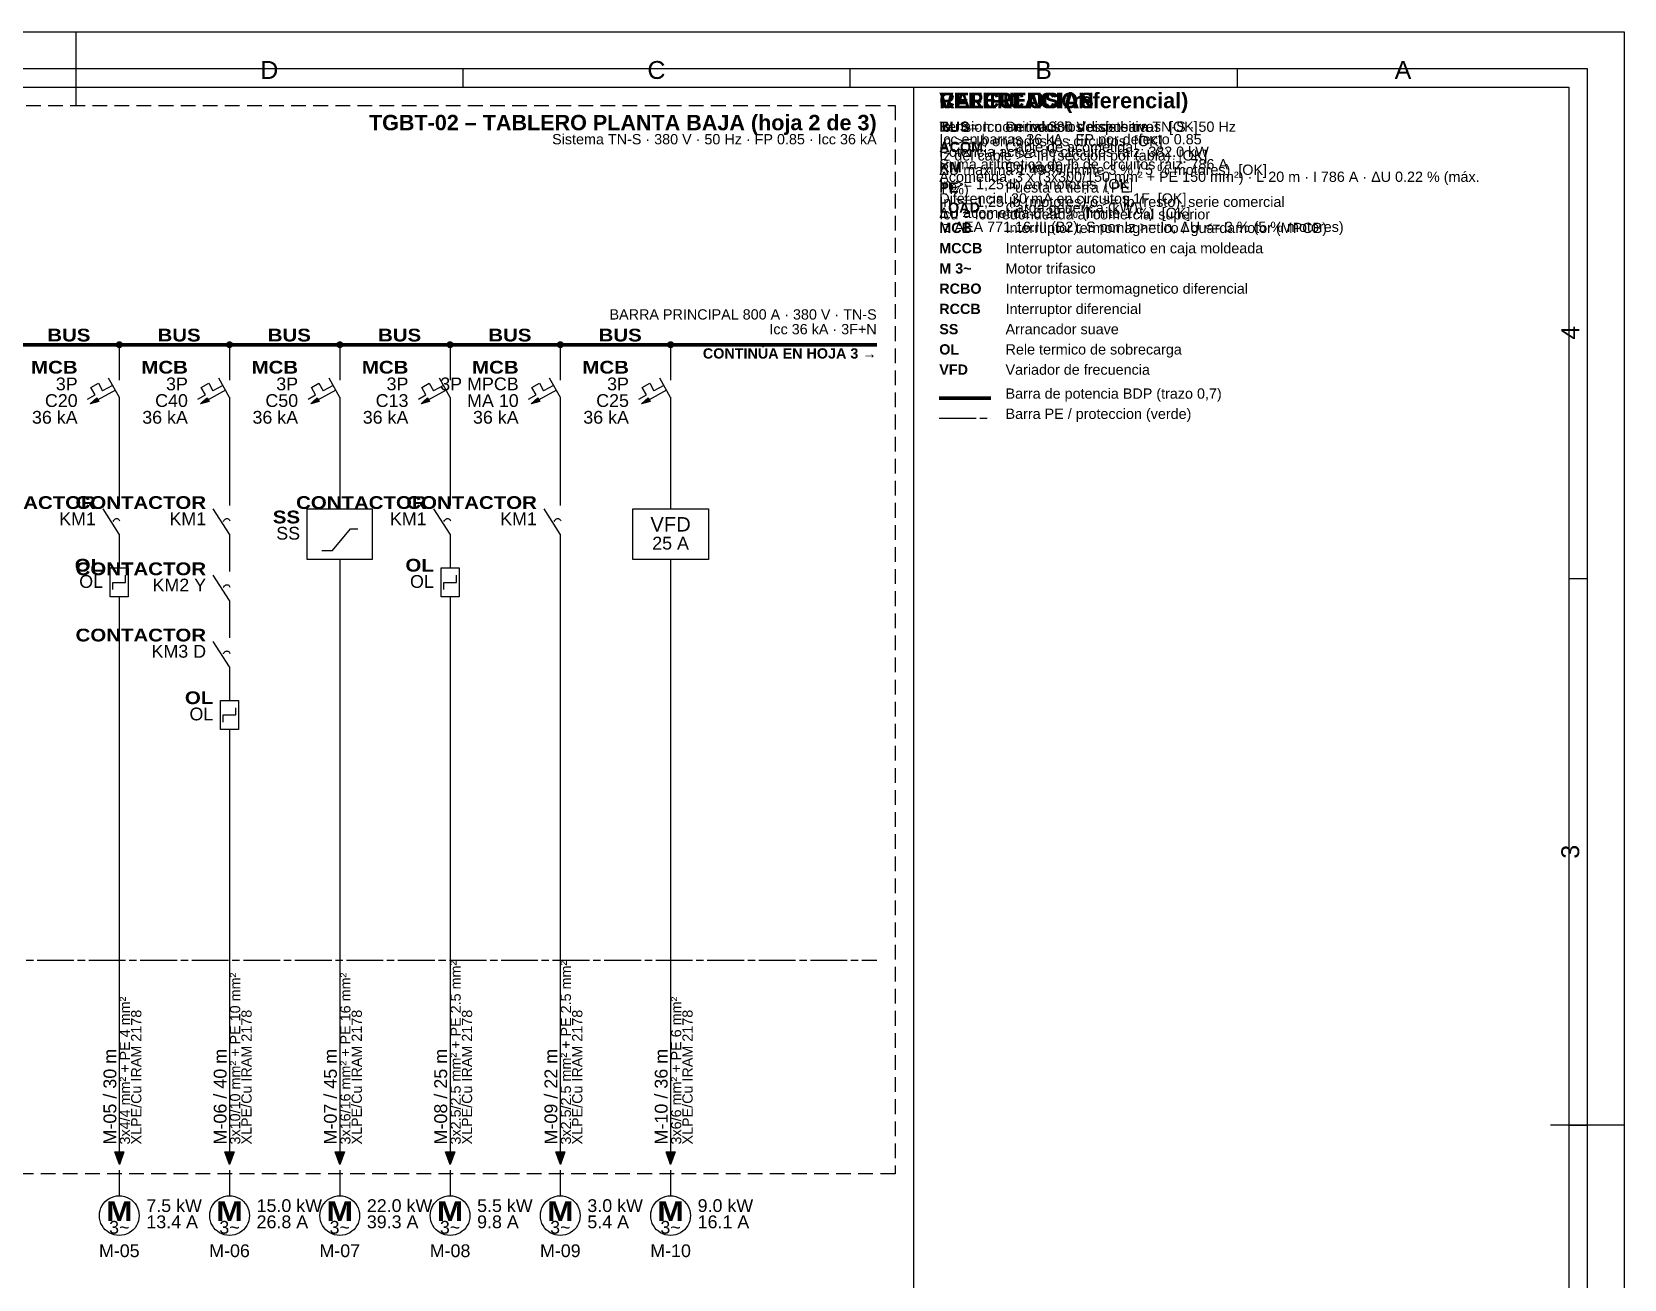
# Model space of a CAD drawing. Header units: millimetres. Extents: x 0 to 869, y 0 to 594.
# Drawn here: x 408.6 to 841, y 255.1 to 594 of the extents above; entities that cross this region are included whole.
import ezdxf
from ezdxf.enums import TextEntityAlignment as Align

# ---------------------------------------------------------------- set-up
doc = ezdxf.new("R2010")
doc.units = ezdxf.units.MM
doc.linetypes.add('SVG_DASH_1', pattern=[13.999999, 9.999999, -1, 2, -1])
doc.linetypes.add('SVG_DASH_2', pattern=[5.999999, 4, -2])
for name, color, linetype in [('291-A-LAMINA', 8, 'Continuous'), ('291-E-DIAGRAMA', 5, 'Continuous'), ('291-E-TEXTOS', 7, 'Continuous'), ('291-G-ROTULO', 7, 'Continuous')]:
    doc.layers.add(name, color=color, linetype=linetype)
doc.styles.add('ARIAL', font='arial.ttf')
doc.styles.add('ARIAL_BLACK', font='ariblk.ttf')
doc.styles.add('ARIAL_BOLD', font='arialbd.ttf')

# ---------------------------------------------------------------- blocks, each defined once
blk = doc.blocks.new('LV_BUSBAR_NODE')
at = {"layer": '291-E-DIAGRAMA', "true_color": 0x0000ff}
blk.add_hatch(color=256, dxfattribs=at).paths.add_polyline_path([(0.78, -0.78), (0.78, -0.89), (0.76, -0.99), (0.72, -1.09), (0.68, -1.18), (0.62, -1.26), (0.55, -1.34), (0.48, -1.4), (0.39, -1.46), (0.3, -1.51), (0.21, -1.54), (0.11, -1.56), (0, -1.57), (-0.11, -1.56), (-0.21, -1.54), (-0.3, -1.51), (-0.39, -1.46), (-0.48, -1.4), (-0.55, -1.34), (-0.62, -1.26), (-0.68, -1.18), (-0.72, -1.09), (-0.76, -0.99), (-0.78, -0.89), (-0.78, -0.78), (-0.78, -0.68), (-0.76, -0.58), (-0.72, -0.48), (-0.68, -0.39), (-0.62, -0.31), (-0.55, -0.23), (-0.48, -0.16), (-0.39, -0.11), (-0.3, -0.06), (-0.21, -0.03), (-0.11, -0.01), (0, 0), (0.11, -0.01), (0.21, -0.03), (0.3, -0.06), (0.39, -0.11), (0.48, -0.16), (0.55, -0.23), (0.62, -0.31), (0.68, -0.39), (0.72, -0.48), (0.76, -0.58), (0.78, -0.68), (0.78, -0.78)])
at = {"layer": '291-E-DIAGRAMA', "lineweight": 50, "true_color": 0x0000ff}
blk.add_line((-5.88, -0.78), (5.88, -0.78), dxfattribs=at)
at = {"layer": '291-E-DIAGRAMA', "lineweight": 25, "true_color": 0x0000ff}
blk.add_line((0, -0.78), (0, -5), dxfattribs=at)
blk.add_lwpolyline([(0.78, -0.78), (0.78, -0.89), (0.76, -0.99), (0.72, -1.09), (0.68, -1.18), (0.62, -1.26), (0.55, -1.34), (0.48, -1.4), (0.39, -1.46), (0.3, -1.51), (0.21, -1.54), (0.11, -1.56), (0, -1.57), (-0.11, -1.56), (-0.21, -1.54), (-0.3, -1.51), (-0.39, -1.46), (-0.48, -1.4), (-0.55, -1.34), (-0.62, -1.26), (-0.68, -1.18), (-0.72, -1.09), (-0.76, -0.99), (-0.78, -0.89), (-0.78, -0.78), (-0.78, -0.68), (-0.76, -0.58), (-0.72, -0.48), (-0.68, -0.39), (-0.62, -0.31), (-0.55, -0.23), (-0.48, -0.16), (-0.39, -0.11), (-0.3, -0.06), (-0.21, -0.03), (-0.11, -0.01), (0, 0), (0.11, -0.01), (0.21, -0.03), (0.3, -0.06), (0.39, -0.11), (0.48, -0.16), (0.55, -0.23), (0.62, -0.31), (0.68, -0.39), (0.72, -0.48), (0.76, -0.58), (0.78, -0.68), (0.78, -0.78)], close=True, dxfattribs=at)
at = {"layer": '291-E-TEXTOS', "color": 7, "style": 'ARIAL_BLACK'}
blk.add_text('BUS', height=3.47, dxfattribs=at).set_placement((-7.84, 0.1), align=Align.RIGHT)
at = {"layer": '291-E-TEXTOS', "true_color": 0x008800, "style": 'ARIAL'}
blk.add_attdef('TAG', text='', height=3.47, dxfattribs=at).set_placement((-7.84, -4.31), align=Align.RIGHT)
blk = doc.blocks.new('LV_MCB')
at = {"layer": '291-E-DIAGRAMA', "lineweight": 25, "true_color": 0x0000ff}
for p, q in [((0, 0), (0, -5.441)), ((-1.069, -8.132), (-5.833, -10.735)), ((-5.642, -6.265), (-4.525, -8.309)), ((-1.804, -6.824), (-4.525, -8.309)), ((0.02, -10.103), (-2.892, -4.853)), ((0, -10.029), (0, -32.5))]:
    blk.add_line(p, q, dxfattribs=at)
blk.add_lwpolyline([(-8.613, -10.544), (-6.569, -9.426), (-7.686, -7.382), (-5.642, -6.265)], dxfattribs=at)
blk.add_lwpolyline([(-7.877, -11.853), (-6.113, -10.221), (-5.554, -11.25), (-7.877, -11.853)], close=True, dxfattribs=at)
at = {"layer": '291-E-DIAGRAMA', "lineweight": 18, "true_color": 0x0000ff}
for points in [[(-5.554, -11.25), (-7.216, -11.25), (-7.877, -11.853)], [(-6.113, -10.221), (-5.554, -11.25), (-7.216, -11.25)]]:
    blk.add_lwpolyline(points, close=True, dxfattribs=at)
at = {"layer": '291-E-DIAGRAMA', "true_color": 0x0000ff}
for points in [[(-5.554, -11.25), (-7.216, -11.25), (-7.877, -11.853)], [(-6.113, -10.221), (-5.554, -11.25), (-7.216, -11.25)]]:
    blk.add_solid(points, dxfattribs=at)
at = {"layer": '291-E-TEXTOS', "color": 7, "style": 'ARIAL_BLACK'}
blk.add_text('MCB', height=3.47, dxfattribs=at).set_placement((-11.319, -3.632), align=Align.RIGHT)
at = {"layer": '291-E-TEXTOS', "true_color": 0x008800, "style": 'ARIAL'}
for tag, p in [('POLES', (-11.314, -8.162)), ('CURVE_RATING', (-11.304, -12.691)), ('BREAKING_CAPACITY', (-11.314, -17.235))]:
    blk.add_attdef(tag, text='', height=3.47, dxfattribs=at).set_placement(p, align=Align.RIGHT)
blk = doc.blocks.new('LV_CONTACTOR')
at = {"layer": '291-E-DIAGRAMA', "lineweight": 25, "true_color": 0x0000ff}
for p, q in [((0, 0), (0, -3.92)), ((0, -11.77), (-4.41, -4.9)), ((0, -11.77), (0, -15))]:
    blk.add_line(p, q, dxfattribs=at)
blk.add_lwpolyline([(-1.67, -8.28), (-1.51, -8.03), (-1.35, -7.82), (-1.18, -7.67), (-1.01, -7.56), (-0.84, -7.5), (-0.67, -7.48), (-0.51, -7.5), (-0.36, -7.55), (-0.22, -7.65), (-0.09, -7.78), (0.01, -7.94), (0.1, -8.14)], dxfattribs=at)
at = {"layer": '291-E-TEXTOS', "color": 7, "style": 'ARIAL_BLACK'}
blk.add_text('CONTACTOR', height=3.47, dxfattribs=at).set_placement((-6.37, -4.9), align=Align.RIGHT)
at = {"layer": '291-E-TEXTOS', "true_color": 0x008800, "style": 'ARIAL'}
blk.add_attdef('TAG', text='', height=3.47, dxfattribs=at).set_placement((-6.37, -9.31), align=Align.RIGHT)
blk = doc.blocks.new('LV_THERMAL_OVERLOAD')
at = {"layer": '291-E-DIAGRAMA', "lineweight": 25, "true_color": 0x0000ff}
for p, q in [((0, 0), (0, -2.941)), ((0, -10.784), (0, -12.5))]:
    blk.add_line(p, q, dxfattribs=at)
blk.add_lwpolyline([(-2.451, -2.941), (2.451, -2.941), (2.451, -10.784), (-2.451, -10.784)], close=True, dxfattribs=at)
blk.add_lwpolyline([(-1.716, -8.824), (-1.716, -6.863), (1.716, -6.863), (1.716, -4.902)], dxfattribs=at)
at = {"layer": '291-E-TEXTOS', "color": 7, "style": 'ARIAL_BLACK'}
blk.add_text('OL', height=3.47, dxfattribs=at).set_placement((-4.412, -3.922), align=Align.RIGHT)
at = {"layer": '291-E-TEXTOS', "true_color": 0x008800, "style": 'ARIAL'}
blk.add_attdef('TAG', text='', height=3.47, dxfattribs=at).set_placement((-4.412, -8.333), align=Align.RIGHT)
blk = doc.blocks.new('LV_SOFT_STARTER')
at = {"layer": '291-E-DIAGRAMA', "lineweight": 25, "true_color": 0x0000ff}
for p, q in [((0, 0), (0, -4.902)), ((0, -18.627), (0, -22.5))]:
    blk.add_line(p, q, dxfattribs=at)
blk.add_lwpolyline([(-8.824, -4.902), (8.823, -4.902), (8.823, -18.627), (-8.824, -18.627)], close=True, dxfattribs=at)
blk.add_lwpolyline([(-4.902, -16.176), (-1.961, -16.176), (2.941, -10.294), (4.902, -10.294)], dxfattribs=at)
at = {"layer": '291-E-TEXTOS', "color": 7, "style": 'ARIAL_BLACK'}
blk.add_text('SS', height=3.47, dxfattribs=at).set_placement((-10.784, -8.824), align=Align.RIGHT)
at = {"layer": '291-E-TEXTOS', "true_color": 0x008800, "style": 'ARIAL'}
blk.add_attdef('TAG', text='', height=3.47, dxfattribs=at).set_placement((-10.784, -13.235), align=Align.RIGHT)
blk = doc.blocks.new('LV_VFD')
at = {"layer": '291-E-DIAGRAMA', "lineweight": 25, "true_color": 0x0000ff}
for p, q in [((0, 0), (0, -4.902)), ((0, -18.627), (0, -22.5))]:
    blk.add_line(p, q, dxfattribs=at)
blk.add_lwpolyline([(-10.294, -4.902), (10.294, -4.902), (10.294, -18.627), (-10.294, -18.627)], close=True, dxfattribs=at)
at = {"layer": '291-E-TEXTOS', "true_color": 0x0000ff, "style": 'ARIAL'}
blk.add_text('VFD', height=3.922, dxfattribs=at).set_placement((0, -11.029), align=Align.CENTER)
at = {"layer": '291-E-TEXTOS', "true_color": 0x008800, "style": 'ARIAL'}
blk.add_attdef('RATED_CURRENT', text='', height=3.47, dxfattribs=at).set_placement((0, -15.931), align=Align.CENTER)
blk = doc.blocks.new('LV_CABLE_RUN')
at = {"layer": '291-E-DIAGRAMA', "lineweight": 25, "true_color": 0xff0000}
for p, q in [((0, 0), (0, -52.07)), ((0, -57.07), (0, -60.07))]:
    blk.add_line(p, q, dxfattribs=at)
blk.add_lwpolyline([(1.265, -52.07), (0.015, -55.511), (-1.235, -52.07), (1.265, -52.07)], close=True, dxfattribs=at)
at = {"layer": '291-E-DIAGRAMA', "lineweight": 18, "true_color": 0xff0000}
blk.add_lwpolyline([(-1.235, -52.07), (1.265, -52.07), (0.015, -55.511)], close=True, dxfattribs=at)
at = {"layer": '291-E-DIAGRAMA', "true_color": 0xff0000}
blk.add_solid([(-1.235, -52.07), (1.265, -52.07), (0.015, -55.511)], dxfattribs=at)
at = {"layer": '291-E-TEXTOS', "true_color": 0x008800, "style": 'ARIAL'}
for tag, p, height in [('CABLE_INSULATION', (6, -50.07), 2.79), ('CABLE_TAG', (-0.8, -50.07), 3.49), ('CABLE_SPEC', (2.9, -50.07), 2.79)]:
    blk.add_attdef(tag, p, '', height=height, rotation=90, dxfattribs=at)
blk = doc.blocks.new('LV_MOTOR_3PH')
at = {"layer": '291-E-DIAGRAMA', "lineweight": 25, "true_color": 0x0000ff}
blk.add_line((0, 0), (0, -3.92), dxfattribs=at)
blk.add_lwpolyline([(5.39, -9.31), (5.34, -10.05), (5.2, -10.75), (4.97, -11.41), (4.66, -12.04), (4.27, -12.61), (3.81, -13.13), (3.3, -13.58), (2.72, -13.97), (2.1, -14.28), (1.43, -14.51), (0.73, -14.66), (0, -14.71), (-0.73, -14.66), (-1.43, -14.51), (-2.1, -14.28), (-2.72, -13.97), (-3.3, -13.58), (-3.81, -13.13), (-4.27, -12.61), (-4.66, -12.04), (-4.97, -11.41), (-5.2, -10.75), (-5.34, -10.05), (-5.39, -9.31), (-5.34, -8.58), (-5.2, -7.88), (-4.97, -7.21), (-4.66, -6.59), (-4.27, -6.02), (-3.81, -5.5), (-3.3, -5.04), (-2.72, -4.66), (-2.1, -4.35), (-1.43, -4.11), (-0.73, -3.97), (0, -3.92), (0.73, -3.97), (1.43, -4.11), (2.1, -4.35), (2.72, -4.66), (3.3, -5.04), (3.81, -5.5), (4.27, -6.02), (4.66, -6.59), (4.97, -7.21), (5.2, -7.88), (5.34, -8.58), (5.39, -9.31)], close=True, dxfattribs=at)
at = {"layer": '291-E-TEXTOS', "true_color": 0x0000ff}
for s, height, style, p in [('M', 5.39, 'ARIAL_BLACK', (0, -10.78)), ('3~', 3.47, 'ARIAL', (0, -14.22))]:
    blk.add_text(s, height=height, dxfattribs=dict(at, style=style)).set_placement(p, align=Align.CENTER)
at = {"layer": '291-E-TEXTOS', "true_color": 0x008800, "style": 'ARIAL'}
for tag, p in [('POWER_KW', (7.35, -8.33)), ('CURRENT', (7.35, -12.74))]:
    blk.add_attdef(tag, p, '', height=3.47, dxfattribs=at)
blk.add_attdef('TAG', text='', height=3.47, dxfattribs=at).set_placement((0, -20.59), align=Align.CENTER)

msp = doc.modelspace()

# ---------------------------------------------------------------- linework, layer by layer
at = {"layer": '291-A-LAMINA'}
for p, q in [((420.5, 594), (420.5, 574)), ((420.5, 584), (420.5, 579)), ((525.62, 584), (525.62, 579)), ((630.75, 584), (630.75, 579)), ((826, 445.5), (831, 445.5)), ((841, 297), (821, 297)), ((826, 297), (831, 297))]:
    msp.add_line(p, q, dxfattribs=at)
for points in [[(0, 594), (841, 594), (841, 0), (0, 0)], [(25, 584), (831, 584), (831, 10), (25, 10)], [(30, 579), (826, 579), (826, 15), (30, 15)]]:
    msp.add_lwpolyline(points, close=True, dxfattribs=at)
at = {"layer": '291-E-DIAGRAMA', "color": 7, "lineweight": 25}
msp.add_line((648, 579), (648, 94), dxfattribs=at)
at = {"layer": '291-E-DIAGRAMA', "lineweight": 70, "true_color": 0x0000ff}
msp.add_line((40, 509), (638, 509), dxfattribs=at)
at = {"layer": '291-E-DIAGRAMA', "lineweight": 25, "true_color": 0x0000ff}
for p, q in [((432.31, 472.28), (432.31, 469.28)), ((462.25, 472.28), (462.25, 469.28)), ((492.19, 472.28), (492.19, 469.28)), ((522.14, 472.28), (522.14, 469.28)), ((552.08, 472.28), (552.08, 469.28)), ((582.03, 472.28), (582.03, 469.28)), ((432.31, 454.28), (432.31, 451.28)), ((462.25, 454.28), (462.25, 451.28)), ((522.14, 454.28), (522.14, 451.28)), ((462.25, 436.28), (462.25, 433.28)), ((462.25, 418.28), (462.25, 415.28))]:
    msp.add_line(p, q, dxfattribs=at)
at = {"layer": '291-E-DIAGRAMA', "lineweight": 25, "true_color": 0xff0000}
for p, q in [((552.08, 454.28), (552.08, 341.78)), ((492.19, 446.78), (492.19, 341.78)), ((582.03, 446.78), (582.03, 341.78)), ((432.31, 438.78), (432.31, 341.78)), ((522.14, 438.78), (522.14, 341.78)), ((462.25, 402.78), (462.25, 341.78))]:
    msp.add_line(p, q, dxfattribs=at)
at = {"layer": '291-E-DIAGRAMA', "linetype": 'SVG_DASH_1', "lineweight": 25, "true_color": 0x139b48}
msp.add_line((46, 341.78), (638, 341.78), dxfattribs=at)
at = {"layer": '291-E-DIAGRAMA', "linetype": 'SVG_DASH_2', "lineweight": 25, "true_color": 0x808080}
msp.add_lwpolyline([(35, 574), (643, 574), (643, 283.71), (35, 283.71)], close=True, dxfattribs=at)
at = {"layer": '291-E-TEXTOS', "color": 7, "lineweight": 70}
msp.add_line((655, 494.5), (669, 494.5), dxfattribs=at)
at = {"layer": '291-E-TEXTOS', "linetype": 'SVG_DASH_1', "lineweight": 25, "true_color": 0x139b48}
msp.add_line((655, 489), (669, 489), dxfattribs=at)
at = {"layer": '291-G-ROTULO'}
msp.add_line((735.87, 584), (735.87, 579), dxfattribs=at)

# ---------------------------------------------------------------- block references
at = {"layer": '291-E-DIAGRAMA'}
for p in [(432.31, 509.78), (462.25, 509.78), (492.19, 509.78), (522.14, 509.78), (552.08, 509.78), (582.03, 509.78)]:
    msp.add_blockref('LV_BUSBAR_NODE', p, dxfattribs=at)
for name, p, values in [('LV_MCB', (432.31, 504.78), {'POLES': '3P', 'CURVE_RATING': 'C20', 'BREAKING_CAPACITY': '36 kA'}), ('LV_MCB', (462.25, 504.78), {'POLES': '3P', 'CURVE_RATING': 'C40', 'BREAKING_CAPACITY': '36 kA'}), ('LV_MCB', (492.19, 504.78), {'POLES': '3P', 'CURVE_RATING': 'C50', 'BREAKING_CAPACITY': '36 kA'}), ('LV_MCB', (522.14, 504.78), {'POLES': '3P', 'CURVE_RATING': 'C13', 'BREAKING_CAPACITY': '36 kA'}), ('LV_MCB', (552.08, 504.78), {'POLES': '3P MPCB', 'CURVE_RATING': 'MA 10', 'BREAKING_CAPACITY': '36 kA'}), ('LV_MCB', (582.03, 504.78), {'POLES': '3P', 'CURVE_RATING': 'C25', 'BREAKING_CAPACITY': '36 kA'}), ('LV_CONTACTOR', (432.31, 469.28), {'TAG': 'KM1'}), ('LV_CONTACTOR', (462.25, 469.28), {'TAG': 'KM1'}), ('LV_SOFT_STARTER', (492.19, 469.28), {'TAG': 'SS'}), ('LV_CONTACTOR', (522.14, 469.28), {'TAG': 'KM1'}), ('LV_CONTACTOR', (552.08, 469.28), {'TAG': 'KM1'}), ('LV_VFD', (582.03, 469.28), {'RATED_CURRENT': '25 A'}), ('LV_THERMAL_OVERLOAD', (432.31, 451.28), {'TAG': 'OL'}), ('LV_CONTACTOR', (462.25, 451.28), {'TAG': 'KM2 Y'}), ('LV_THERMAL_OVERLOAD', (522.14, 451.28), {'TAG': 'OL'}), ('LV_CONTACTOR', (462.25, 433.28), {'TAG': 'KM3 D'}), ('LV_THERMAL_OVERLOAD', (462.25, 415.28), {'TAG': 'OL'}), ('LV_CABLE_RUN', (432.31, 341.78), {'CABLE_TAG': 'M-05 / 30 m', 'CABLE_SPEC': '3x4/4 mm² + PE 4 mm²', 'CABLE_INSULATION': 'XLPE/Cu IRAM 2178'}), ('LV_CABLE_RUN', (462.25, 341.78), {'CABLE_TAG': 'M-06 / 40 m', 'CABLE_SPEC': '3x10/10 mm² + PE 10 mm²', 'CABLE_INSULATION': 'XLPE/Cu IRAM 2178'}), ('LV_CABLE_RUN', (492.19, 341.78), {'CABLE_TAG': 'M-07 / 45 m', 'CABLE_SPEC': '3x16/16 mm² + PE 16 mm²', 'CABLE_INSULATION': 'XLPE/Cu IRAM 2178'}), ('LV_CABLE_RUN', (522.14, 341.78), {'CABLE_TAG': 'M-08 / 25 m', 'CABLE_SPEC': '3x2.5/2.5 mm² + PE 2.5 mm²', 'CABLE_INSULATION': 'XLPE/Cu IRAM 2178'}), ('LV_CABLE_RUN', (552.08, 341.78), {'CABLE_TAG': 'M-09 / 22 m', 'CABLE_SPEC': '3x2.5/2.5 mm² + PE 2.5 mm²', 'CABLE_INSULATION': 'XLPE/Cu IRAM 2178'}), ('LV_CABLE_RUN', (582.03, 341.78), {'CABLE_TAG': 'M-10 / 36 m', 'CABLE_SPEC': '3x6/6 mm² + PE 6 mm²', 'CABLE_INSULATION': 'XLPE/Cu IRAM 2178'}), ('LV_MOTOR_3PH', (432.31, 281.71), {'POWER_KW': '7.5 kW', 'CURRENT': '13.4 A', 'TAG': 'M-05'}), ('LV_MOTOR_3PH', (462.25, 281.71), {'POWER_KW': '15.0 kW', 'CURRENT': '26.8 A', 'TAG': 'M-06'}), ('LV_MOTOR_3PH', (492.19, 281.71), {'POWER_KW': '22.0 kW', 'CURRENT': '39.3 A', 'TAG': 'M-07'}), ('LV_MOTOR_3PH', (522.14, 281.71), {'POWER_KW': '5.5 kW', 'CURRENT': '9.8 A', 'TAG': 'M-08'}), ('LV_MOTOR_3PH', (552.08, 281.71), {'POWER_KW': '3.0 kW', 'CURRENT': '5.4 A', 'TAG': 'M-09'}), ('LV_MOTOR_3PH', (582.03, 281.71), {'POWER_KW': '9.0 kW', 'CURRENT': '16.1 A', 'TAG': 'M-10'})]:
    msp.add_blockref(name, p, dxfattribs=at).add_auto_attribs(values)

# ---------------------------------------------------------------- texts
at = {"layer": '291-E-TEXTOS', "color": 7, "style": 'ARIAL'}
for s, p in [('D', (473.06, 579.75)), ('C', (578.19, 579.75))]:
    msp.add_text(s, height=4.86, dxfattribs=at).set_placement(p, align=Align.BOTTOM_CENTER)
at = {"layer": '291-E-TEXTOS', "color": 7}
for s, height, style, p in [('TGBT-02 – TABLERO PLANTA BAJA (hoja 2 de 3)', 4.19, 'ARIAL_BOLD', (638, 566)), ('Sistema TN-S · 380 V · 50 Hz · FP 0.85 · Icc 36 kA', 2.79, 'ARIAL', (638, 562.6)), ('BARRA PRINCIPAL 800 A · 380 V · TN-S', 2.79, 'ARIAL', (638, 515)), ('Icc 36 kA · 3F+N', 2.79, 'ARIAL', (638, 511)), ('CONTINÚA EN HOJA 3 →', 2.79, 'ARIAL_BOLD', (638, 504.4))]:
    msp.add_text(s, height=height, dxfattribs=dict(at, style=style)).set_placement(p, align=Align.BOTTOM_RIGHT)
for s, style, p in [('VFD', 'ARIAL_BOLD', (655, 500)), ('Variador de frecuencia', 'ARIAL', (673, 500)), ('Barra de potencia BDP (trazo 0,7)', 'ARIAL', (673, 493.5)), ('Barra PE / proteccion (verde)', 'ARIAL', (673, 488))]:
    msp.add_text(s, height=2.79, dxfattribs=dict(at, style=style)).set_placement(p, align=Align.BOTTOM_LEFT)
at = {"layer": '291-E-TEXTOS', "color": 7, "style": 'ARIAL'}
msp.add_text('3', height=4.86, rotation=90, dxfattribs=at).set_placement((830.25, 371.25), align=Align.BOTTOM_CENTER)
at = {"layer": '291-G-ROTULO', "color": 7, "style": 'ARIAL'}
for s, p in [('B', (683.31, 579.75)), ('A', (780.94, 579.75))]:
    msp.add_text(s, height=4.86, dxfattribs=at).set_placement(p, align=Align.BOTTOM_CENTER)
at = {"layer": '291-G-ROTULO', "color": 7}
for s, height, style, p in [('VERIFICACION', 4.19, 'ARIAL_BOLD', (655, 572)), ('CALCULOS (referencial)', 4.19, 'ARIAL_BOLD', (655, 572)), ('REFERENCIAS', 4.19, 'ARIAL_BOLD', (655, 572)), ('Tension nominal 380 V · sistema TN-S · 50 Hz', 2.79, 'ARIAL', (655, 566)), ('BUS', 2.79, 'ARIAL_BOLD', (655, 566)), ('Icu >= Icc en todos los dispositivos  [OK]', 2.79, 'ARIAL', (655, 566)), ('Derivacion desde barra', 2.79, 'ARIAL', (673, 566)), ('ACOM.', 2.79, 'ARIAL_BOLD', (655, 560.5)), ('Potencia activa de circuitos raiz: 382.0 kW', 2.79, 'ARIAL', (655, 559.2)), ('Icc en barras 36 kA · FP por defecto 0.85', 2.79, 'ARIAL', (655, 562.6)), ('In >= Ib en todos los circuitos  [OK]', 2.79, 'ARIAL', (655, 562.1)), ('Cable de acometida', 2.79, 'ARIAL', (673, 560.5)), ('ΔU maxima 1.49 % (limite 3 % / 5 % motores)  [OK]', 2.79, 'ARIAL', (655, 554.3)), ('Suma aritmetica de Ib de circuitos raiz: 786 A', 2.79, 'ARIAL', (655, 555.8)), ('KM', 2.79, 'ARIAL_BOLD', (655, 555)), ('Iz del cable >= In (seccion por tabla)  [OK]', 2.79, 'ARIAL', (655, 558.2)), ('Contactor', 2.79, 'ARIAL', (673, 555)), ('Acometida: 3 x (3x300/150 mm² + PE 150 mm²) · L 20 m · I 786 A · ΔU 0.22 % (máx.', 2.79, 'ARIAL', (655, 552.4)), ('In >= 1,25·Ib en motores  [OK]', 2.79, 'ARIAL', (655, 550.4)), ('PE', 2.79, 'ARIAL_BOLD', (655, 549.5)), ('1 %)', 2.79, 'ARIAL', (655, 549)), ('Diferencial 30 mA en circuitos 1F  [OK]', 2.79, 'ARIAL', (655, 546.5)), ('In >= 1,25·Ib (motores) o >= Ib (resto), serie comercial', 2.79, 'ARIAL', (655, 545.6)), ('Puesta a tierra / PE', 2.79, 'ARIAL', (673, 549.5)), ('ΔU acometida 0.22 % (limite 1 %)  [OK]', 2.79, 'ARIAL', (655, 542.6)), ('LOAD', 2.79, 'ARIAL_BOLD', (655, 544)), ('Icu = Icc redondeada al comercial superior', 2.79, 'ARIAL', (655, 542.2)), ('Carga generica (kW)', 2.79, 'ARIAL', (673, 544)), ('MCB', 2.79, 'ARIAL_BOLD', (655, 538.5)), ('Iz AEA 771.16.III (B2); S por Iz >= In, ΔU <= 3 % (5 % motores)', 2.79, 'ARIAL', (655, 538.8)), ('Interruptor termomagnetico / guardamotor (MPCB)', 2.79, 'ARIAL', (673, 538.5)), ('MCCB', 2.79, 'ARIAL_BOLD', (655, 533)), ('Interruptor automatico en caja moldeada', 2.79, 'ARIAL', (673, 533)), ('M 3~', 2.79, 'ARIAL_BOLD', (655, 527.5)), ('Motor trifasico', 2.79, 'ARIAL', (673, 527.5)), ('RCBO', 2.79, 'ARIAL_BOLD', (655, 522)), ('Interruptor termomagnetico diferencial', 2.79, 'ARIAL', (673, 522)), ('RCCB', 2.79, 'ARIAL_BOLD', (655, 516.5)), ('Interruptor diferencial', 2.79, 'ARIAL', (673, 516.5)), ('SS', 2.79, 'ARIAL_BOLD', (655, 511)), ('Arrancador suave', 2.79, 'ARIAL', (673, 511)), ('OL', 2.79, 'ARIAL_BOLD', (655, 505.5)), ('Rele termico de sobrecarga', 2.79, 'ARIAL', (673, 505.5))]:
    msp.add_text(s, height=height, dxfattribs=dict(at, style=style)).set_placement(p, align=Align.BOTTOM_LEFT)
at = {"layer": '291-G-ROTULO', "color": 7, "style": 'ARIAL'}
msp.add_text('4', height=4.86, rotation=90, dxfattribs=at).set_placement((830.25, 512.25), align=Align.BOTTOM_CENTER)

doc.saveas('drawing.dxf')
